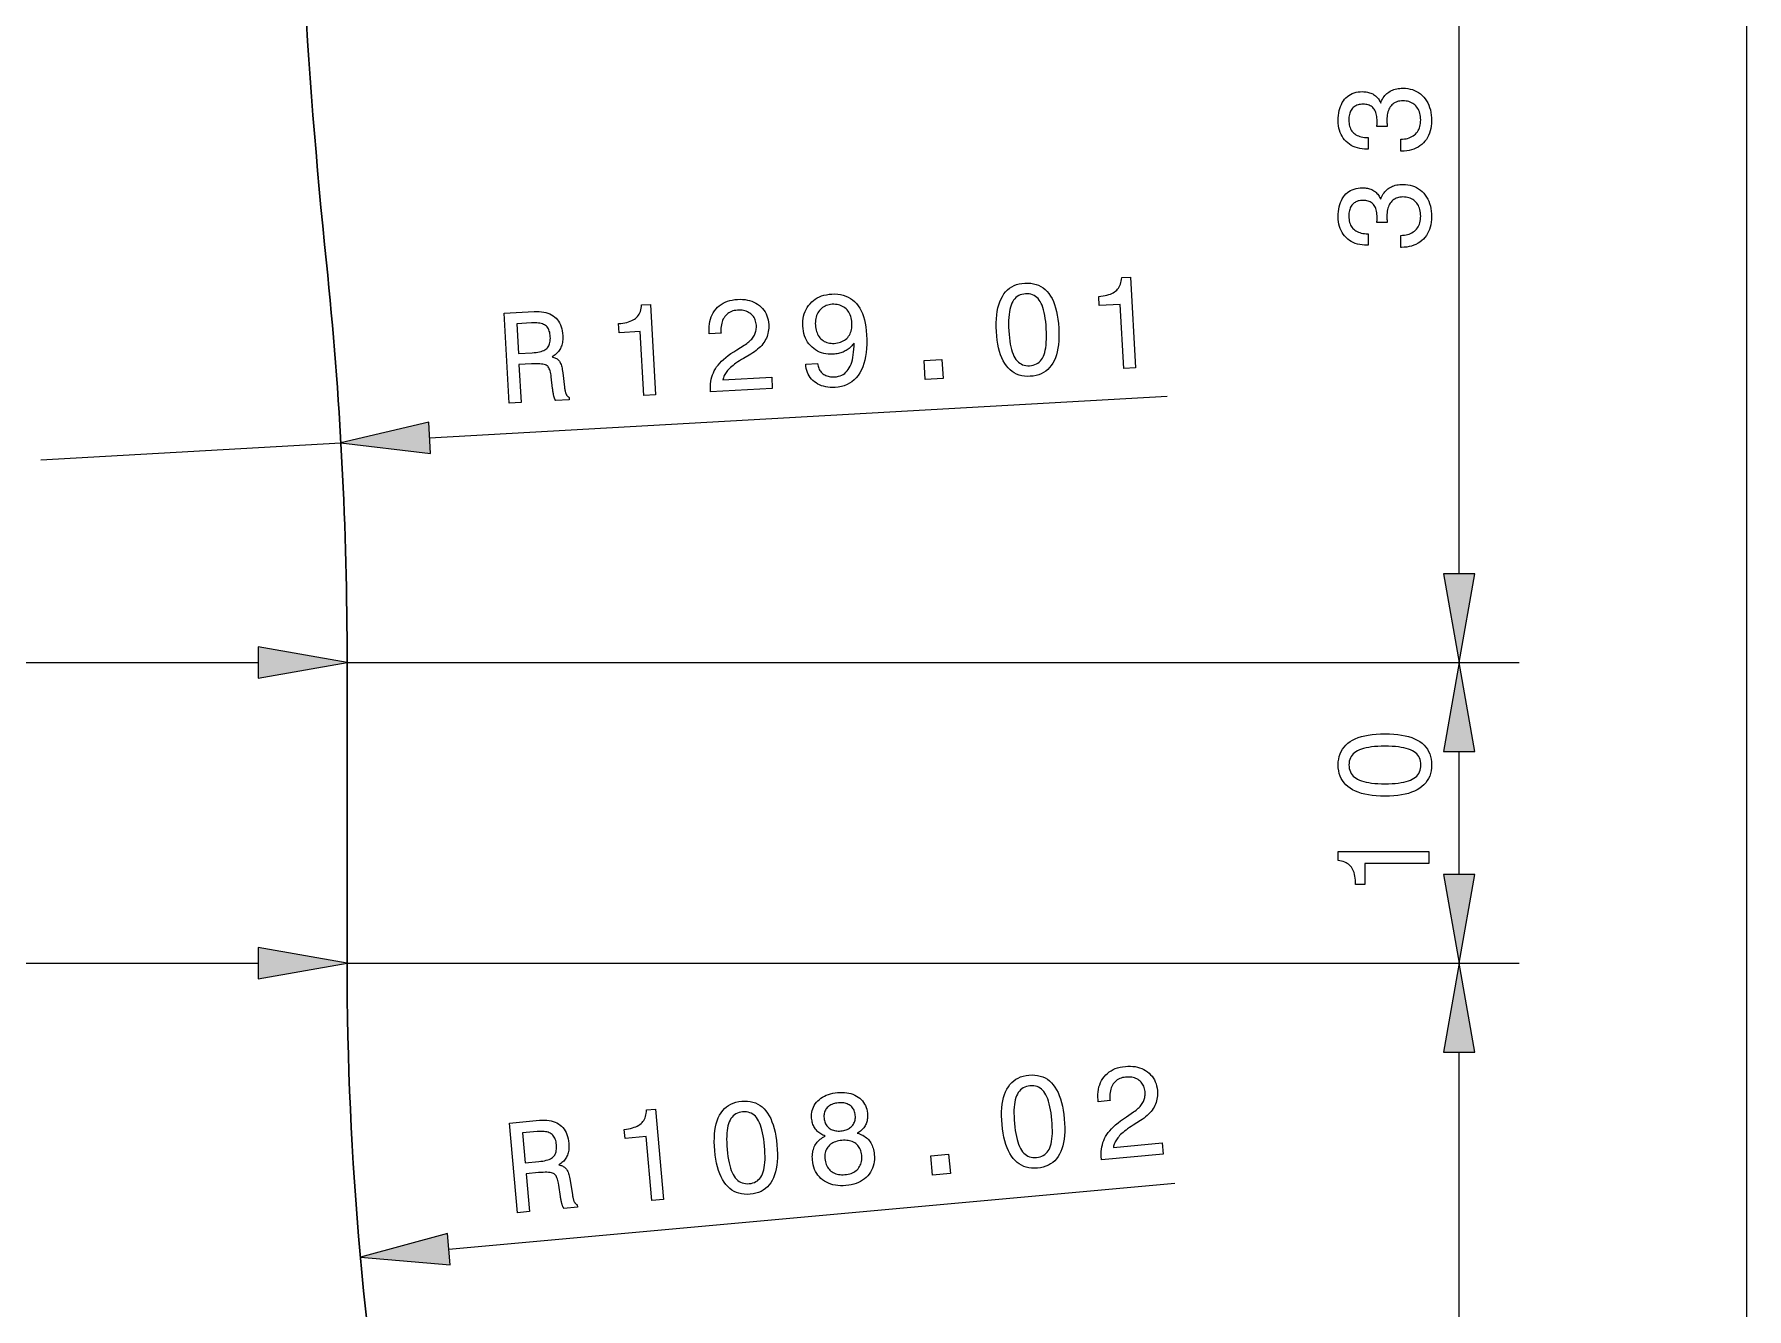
# Model space of a CAD drawing. Extents: x 0 to 297, y 0 to 546.
# Drawn here: x 166.7 to 223.6, y 165.5 to 207.9 of the extents above; entities that cross this region are included whole.
import ezdxf

# ---------------------------------------------------------------- set-up
doc = ezdxf.new("R2010")
doc.units = 0

msp = doc.modelspace()

# ---------------------------------------------------------------- linework, layer by layer
at = {"color": 7, "lineweight": 13}
for p, q in [((223.634, 141.924), (223.634, 361.015)), ((214.066, 189.924), (214.066, 217.015)), ((179.829, 194.445), (204.355, 195.836)), ((142.541, 186.97), (174.132, 186.97)), ((177.087, 186.97), (216.066, 186.97)), ((177.087, 186.97), (216.066, 186.97)), ((142.541, 176.97), (174.132, 176.97)), ((177.087, 176.97), (216.066, 176.97)), ((177.087, 176.97), (216.066, 176.97)), ((214.066, 149.924), (214.066, 174.015)), ((180.472, 167.463), (204.614, 169.656))]:
    msp.add_line(p, q, dxfattribs=at)
at = {"color": 7, "lineweight": 13, "ltscale": 0.25}
msp.add_line((166.896, 193.711), (176.88, 194.277), dxfattribs=at)
at = {"color": 7, "lineweight": 30, "ltscale": 0.25}
msp.add_line((177.087, 176.97), (177.087, 186.97), dxfattribs=at)
at = {"color": 7, "lineweight": 13, "ltscale": 0.102279}
msp.add_line((214.066, 179.924), (214.066, 184.015), dxfattribs=at)
at = {"color": 7, "lineweight": 13}
for points in [[(212.126, 203.979), (212.126, 204.378), (212.188, 204.38), (212.247, 204.387), (212.303, 204.396), (212.356, 204.408), (212.407, 204.424), (212.454, 204.443), (212.499, 204.465), (212.541, 204.491), (212.58, 204.52), (212.616, 204.552), (212.649, 204.586), (212.679, 204.624), (212.705, 204.664), (212.727, 204.707), (212.747, 204.753), (212.762, 204.801), (212.774, 204.852), (212.783, 204.905), (212.788, 204.962), (212.79, 205.021), (212.789, 205.078), (212.784, 205.134), (212.776, 205.186), (212.765, 205.237), (212.751, 205.284), (212.733, 205.33), (212.713, 205.372), (212.689, 205.413), (212.662, 205.45), (212.632, 205.485), (212.599, 205.518), (212.564, 205.547), (212.526, 205.572), (212.487, 205.594), (212.444, 205.613), (212.4, 205.628), (212.353, 205.64), (212.303, 205.648), (212.252, 205.653), (212.198, 205.655), (212.149, 205.654), (212.102, 205.648), (212.057, 205.64), (212.015, 205.628), (211.974, 205.613), (211.936, 205.595), (211.901, 205.573), (211.867, 205.548), (211.836, 205.519), (211.807, 205.488), (211.78, 205.453), (211.756, 205.415), (211.735, 205.375), (211.717, 205.332), (211.701, 205.286), (211.689, 205.237), (211.679, 205.186), (211.672, 205.132), (211.668, 205.076), (211.666, 205.016), (211.666, 205.008), (211.667, 204.999), (211.667, 204.991), (211.667, 204.982), (211.667, 204.973), (211.667, 204.964), (211.667, 204.955), (211.668, 204.946), (211.668, 204.937), (211.669, 204.928), (211.669, 204.918), (211.669, 204.908), (211.67, 204.897), (211.671, 204.886), (211.671, 204.874), (211.672, 204.862), (211.673, 204.848), (211.673, 204.835), (211.674, 204.82), (211.675, 204.806), (211.335, 204.806), (211.336, 204.815), (211.336, 204.824), (211.337, 204.833), (211.337, 204.842), (211.337, 204.851), (211.338, 204.86), (211.338, 204.868), (211.338, 204.877), (211.338, 204.886), (211.339, 204.894), (211.339, 204.902), (211.339, 204.911), (211.339, 204.919), (211.339, 204.927), (211.339, 204.935), (211.339, 204.942), (211.34, 204.95), (211.34, 204.958), (211.34, 204.965), (211.34, 204.972), (211.339, 205.029), (211.335, 205.082), (211.329, 205.133), (211.321, 205.181), (211.311, 205.225), (211.298, 205.267), (211.283, 205.306), (211.266, 205.341), (211.247, 205.374), (211.225, 205.403), (211.201, 205.43), (211.174, 205.454), (211.145, 205.475), (211.113, 205.493), (211.08, 205.508), (211.043, 205.521), (211.004, 205.531), (210.963, 205.538), (210.92, 205.542), (210.874, 205.543), (210.829, 205.542), (210.787, 205.538), (210.747, 205.531), (210.708, 205.522), (210.672, 205.509), (210.638, 205.494), (210.607, 205.477), (210.577, 205.456), (210.549, 205.433), (210.524, 205.407), (210.501, 205.379), (210.48, 205.348), (210.461, 205.315), (210.446, 205.28), (210.432, 205.242), (210.421, 205.201), (210.412, 205.159), (210.406, 205.114), (210.403, 205.066), (210.401, 205.016), (210.403, 204.96), (210.408, 204.907), (210.416, 204.857), (210.427, 204.809), (210.442, 204.764), (210.46, 204.722), (210.481, 204.683), (210.505, 204.646), (210.533, 204.612), (210.564, 204.581), (210.598, 204.553), (210.635, 204.528), (210.675, 204.505), (210.718, 204.486), (210.764, 204.47), (210.813, 204.456), (210.865, 204.446), (210.921, 204.438), (210.979, 204.434), (211.04, 204.432), (211.04, 204.049), (211.011, 204.049), (210.924, 204.051), (210.842, 204.059), (210.763, 204.072), (210.687, 204.09), (210.615, 204.113), (210.547, 204.141), (210.482, 204.174), (210.42, 204.213), (210.363, 204.256), (210.309, 204.305), (210.259, 204.358), (210.215, 204.414), (210.175, 204.475), (210.141, 204.538), (210.113, 204.606), (210.089, 204.676), (210.071, 204.751), (210.058, 204.829), (210.05, 204.91), (210.047, 204.995), (210.049, 205.085), (210.056, 205.171), (210.066, 205.252), (210.081, 205.33), (210.101, 205.403), (210.124, 205.472), (210.152, 205.537), (210.184, 205.598), (210.22, 205.655), (210.26, 205.708), (210.305, 205.756), (210.352, 205.799), (210.403, 205.837), (210.458, 205.87), (210.515, 205.898), (210.576, 205.92), (210.641, 205.938), (210.709, 205.951), (210.78, 205.958), (210.855, 205.961), (210.898, 205.96), (210.939, 205.957), (210.979, 205.952), (211.018, 205.946), (211.056, 205.937), (211.093, 205.926), (211.128, 205.914), (211.162, 205.899), (211.194, 205.883), (211.226, 205.865), (211.256, 205.845), (211.284, 205.823), (211.312, 205.799), (211.337, 205.774), (211.361, 205.746), (211.384, 205.717), (211.405, 205.686), (211.425, 205.653), (211.443, 205.618), (211.46, 205.581), (211.479, 205.629), (211.499, 205.674), (211.522, 205.716), (211.547, 205.757), (211.573, 205.795), (211.602, 205.83), (211.632, 205.863), (211.665, 205.894), (211.699, 205.923), (211.736, 205.949), (211.774, 205.973), (211.815, 205.994), (211.856, 206.013), (211.9, 206.03), (211.945, 206.043), (211.992, 206.055), (212.041, 206.063), (212.092, 206.07), (212.144, 206.073), (212.198, 206.075), (212.282, 206.072), (212.364, 206.063), (212.442, 206.048), (212.516, 206.027), (212.587, 206.001), (212.655, 205.968), (212.719, 205.93), (212.78, 205.886), (212.837, 205.836), (212.891, 205.78), (212.941, 205.719), (212.985, 205.654), (213.025, 205.585), (213.059, 205.512), (213.087, 205.436), (213.111, 205.356), (213.129, 205.271), (213.142, 205.183), (213.15, 205.091), (213.153, 204.995), (213.15, 204.904), (213.142, 204.817), (213.128, 204.734), (213.109, 204.654), (213.085, 204.578), (213.055, 204.506), (213.019, 204.438), (212.979, 204.373), (212.932, 204.312), (212.881, 204.255), (212.825, 204.203), (212.765, 204.156), (212.701, 204.114), (212.634, 204.079), (212.563, 204.048), (212.489, 204.023), (212.411, 204.004), (212.33, 203.99), (212.244, 203.982), (212.156, 203.979)], [(212.126, 200.781), (212.126, 201.179), (212.188, 201.182), (212.247, 201.188), (212.303, 201.198), (212.356, 201.21), (212.407, 201.226), (212.454, 201.245), (212.499, 201.267), (212.541, 201.293), (212.58, 201.321), (212.616, 201.353), (212.649, 201.388), (212.679, 201.426), (212.705, 201.466), (212.727, 201.509), (212.747, 201.554), (212.762, 201.603), (212.774, 201.654), (212.783, 201.707), (212.788, 201.763), (212.79, 201.822), (212.789, 201.88), (212.784, 201.935), (212.776, 201.988), (212.765, 202.038), (212.751, 202.086), (212.733, 202.131), (212.713, 202.174), (212.689, 202.214), (212.662, 202.252), (212.632, 202.287), (212.599, 202.32), (212.564, 202.348), (212.526, 202.374), (212.487, 202.396), (212.444, 202.415), (212.4, 202.43), (212.353, 202.442), (212.303, 202.45), (212.252, 202.455), (212.198, 202.457), (212.149, 202.455), (212.102, 202.45), (212.057, 202.442), (212.015, 202.43), (211.974, 202.415), (211.936, 202.397), (211.901, 202.375), (211.867, 202.35), (211.836, 202.321), (211.807, 202.289), (211.78, 202.255), (211.756, 202.217), (211.735, 202.177), (211.717, 202.134), (211.701, 202.088), (211.689, 202.039), (211.679, 201.988), (211.672, 201.934), (211.668, 201.878), (211.666, 201.818), (211.666, 201.81), (211.667, 201.801), (211.667, 201.793), (211.667, 201.784), (211.667, 201.775), (211.667, 201.766), (211.667, 201.757), (211.668, 201.748), (211.668, 201.739), (211.669, 201.73), (211.669, 201.72), (211.669, 201.71), (211.67, 201.699), (211.671, 201.688), (211.671, 201.676), (211.672, 201.663), (211.673, 201.65), (211.673, 201.637), (211.674, 201.622), (211.675, 201.607), (211.335, 201.607), (211.336, 201.617), (211.336, 201.626), (211.337, 201.635), (211.337, 201.644), (211.337, 201.653), (211.338, 201.662), (211.338, 201.67), (211.338, 201.679), (211.338, 201.687), (211.339, 201.696), (211.339, 201.704), (211.339, 201.713), (211.339, 201.721), (211.339, 201.729), (211.339, 201.737), (211.339, 201.744), (211.34, 201.752), (211.34, 201.759), (211.34, 201.767), (211.34, 201.774), (211.339, 201.831), (211.335, 201.884), (211.329, 201.935), (211.321, 201.983), (211.311, 202.027), (211.298, 202.069), (211.283, 202.107), (211.266, 202.143), (211.247, 202.176), (211.225, 202.205), (211.201, 202.232), (211.174, 202.256), (211.145, 202.277), (211.113, 202.295), (211.08, 202.31), (211.043, 202.323), (211.004, 202.333), (210.963, 202.34), (210.92, 202.344), (210.874, 202.345), (210.829, 202.344), (210.787, 202.34), (210.747, 202.333), (210.708, 202.324), (210.672, 202.311), (210.638, 202.296), (210.607, 202.279), (210.577, 202.258), (210.549, 202.235), (210.524, 202.209), (210.501, 202.181), (210.48, 202.15), (210.461, 202.117), (210.446, 202.081), (210.432, 202.044), (210.421, 202.003), (210.412, 201.961), (210.406, 201.915), (210.403, 201.868), (210.401, 201.818), (210.403, 201.762), (210.408, 201.709), (210.416, 201.659), (210.427, 201.611), (210.442, 201.566), (210.46, 201.524), (210.481, 201.484), (210.505, 201.448), (210.533, 201.414), (210.564, 201.383), (210.598, 201.355), (210.635, 201.329), (210.675, 201.307), (210.718, 201.288), (210.764, 201.271), (210.813, 201.258), (210.865, 201.248), (210.921, 201.24), (210.979, 201.236), (211.04, 201.234), (211.04, 200.851), (211.011, 200.851), (210.924, 200.853), (210.842, 200.861), (210.763, 200.874), (210.687, 200.892), (210.615, 200.915), (210.547, 200.943), (210.482, 200.976), (210.42, 201.014), (210.363, 201.058), (210.309, 201.107), (210.259, 201.16), (210.215, 201.216), (210.175, 201.276), (210.141, 201.34), (210.113, 201.407), (210.089, 201.478), (210.071, 201.553), (210.058, 201.631), (210.05, 201.712), (210.047, 201.797), (210.049, 201.887), (210.056, 201.973), (210.066, 202.054), (210.081, 202.132), (210.101, 202.205), (210.124, 202.274), (210.152, 202.339), (210.184, 202.4), (210.22, 202.457), (210.26, 202.51), (210.305, 202.558), (210.352, 202.601), (210.403, 202.639), (210.458, 202.672), (210.515, 202.699), (210.576, 202.722), (210.641, 202.74), (210.709, 202.753), (210.78, 202.76), (210.855, 202.763), (210.898, 202.762), (210.939, 202.759), (210.979, 202.754), (211.018, 202.747), (211.056, 202.739), (211.093, 202.728), (211.128, 202.716), (211.162, 202.701), (211.194, 202.685), (211.226, 202.667), (211.256, 202.647), (211.284, 202.625), (211.312, 202.601), (211.337, 202.575), (211.361, 202.548), (211.384, 202.519), (211.405, 202.488), (211.425, 202.455), (211.443, 202.42), (211.46, 202.383), (211.479, 202.431), (211.499, 202.476), (211.522, 202.518), (211.547, 202.558), (211.573, 202.596), (211.602, 202.632), (211.632, 202.665), (211.665, 202.696), (211.699, 202.725), (211.736, 202.751), (211.774, 202.775), (211.815, 202.796), (211.856, 202.815), (211.9, 202.831), (211.945, 202.845), (211.992, 202.856), (212.041, 202.865), (212.092, 202.872), (212.144, 202.875), (212.198, 202.877), (212.282, 202.874), (212.364, 202.865), (212.442, 202.85), (212.516, 202.829), (212.587, 202.803), (212.655, 202.77), (212.719, 202.732), (212.78, 202.688), (212.837, 202.637), (212.891, 202.581), (212.941, 202.52), (212.985, 202.456), (213.025, 202.387), (213.059, 202.314), (213.087, 202.238), (213.111, 202.157), (213.129, 202.073), (213.142, 201.985), (213.15, 201.893), (213.153, 201.797), (213.15, 201.706), (213.142, 201.619), (213.128, 201.536), (213.109, 201.456), (213.085, 201.38), (213.055, 201.308), (213.019, 201.24), (212.979, 201.175), (212.932, 201.114), (212.881, 201.057), (212.825, 201.005), (212.765, 200.958), (212.701, 200.916), (212.634, 200.88), (212.563, 200.85), (212.489, 200.825), (212.411, 200.806), (212.33, 200.792), (212.244, 200.784), (212.156, 200.781)], [(198.68, 197.981), (198.674, 198.13), (198.674, 198.271), (198.68, 198.406), (198.691, 198.534), (198.708, 198.654), (198.731, 198.768), (198.76, 198.875), (198.794, 198.974), (198.834, 199.067), (198.88, 199.153), (198.931, 199.232), (198.987, 199.302), (199.049, 199.366), (199.116, 199.421), (199.189, 199.469), (199.266, 199.509), (199.349, 199.542), (199.437, 199.567), (199.531, 199.584), (199.63, 199.594), (199.73, 199.595), (199.825, 199.589), (199.916, 199.574), (200.003, 199.552), (200.084, 199.521), (200.162, 199.482), (200.234, 199.434), (200.303, 199.379), (200.366, 199.316), (200.426, 199.244), (200.48, 199.164), (200.53, 199.077), (200.575, 198.982), (200.615, 198.879), (200.65, 198.768), (200.68, 198.65), (200.706, 198.524), (200.726, 198.39), (200.742, 198.248), (200.753, 198.099), (200.759, 197.95), (200.759, 197.808), (200.754, 197.673), (200.743, 197.545), (200.726, 197.424), (200.703, 197.311), (200.675, 197.205), (200.642, 197.105), (200.602, 197.013), (200.557, 196.929), (200.506, 196.851), (200.45, 196.781), (200.389, 196.719), (200.322, 196.664), (200.249, 196.617), (200.171, 196.577), (200.088, 196.545), (199.999, 196.52), (199.905, 196.503), (199.806, 196.493), (199.706, 196.492), (199.611, 196.498), (199.521, 196.513), (199.435, 196.535), (199.353, 196.566), (199.276, 196.605), (199.203, 196.653), (199.135, 196.708), (199.071, 196.771), (199.011, 196.843), (198.956, 196.923), (198.906, 197.01), (198.86, 197.104), (198.82, 197.207), (198.784, 197.317), (198.754, 197.435), (198.728, 197.56), (198.707, 197.693), (198.691, 197.833)], [(202.918, 196.756), (202.797, 198.887), (202.098, 198.847), (202.081, 199.152), (202.156, 199.159), (202.227, 199.168), (202.293, 199.18), (202.356, 199.193), (202.415, 199.21), (202.469, 199.228), (202.519, 199.249), (202.565, 199.273), (202.607, 199.299), (202.645, 199.327), (202.68, 199.357), (202.711, 199.391), (202.739, 199.429), (202.764, 199.469), (202.785, 199.512), (202.804, 199.559), (202.819, 199.608), (202.831, 199.661), (202.84, 199.717), (202.846, 199.776), (203.138, 199.793), (203.309, 196.779)], [(186.953, 195.851), (186.832, 197.981), (186.133, 197.941), (186.116, 198.246), (186.191, 198.253), (186.262, 198.262), (186.328, 198.274), (186.391, 198.288), (186.449, 198.304), (186.504, 198.323), (186.554, 198.344), (186.6, 198.367), (186.642, 198.393), (186.68, 198.421), (186.715, 198.452), (186.746, 198.486), (186.774, 198.523), (186.799, 198.563), (186.82, 198.606), (186.839, 198.653), (186.854, 198.703), (186.866, 198.755), (186.875, 198.811), (186.881, 198.87), (187.173, 198.887), (187.344, 195.873)], [(189.171, 195.976), (189.171, 195.989), (189.168, 196.077), (189.169, 196.161), (189.175, 196.243), (189.185, 196.323), (189.199, 196.4), (189.218, 196.474), (189.24, 196.545), (189.268, 196.614), (189.299, 196.679), (189.335, 196.743), (189.376, 196.805), (189.424, 196.867), (189.478, 196.93), (189.54, 196.993), (189.607, 197.056), (189.682, 197.119), (189.763, 197.183), (189.851, 197.247), (189.945, 197.311), (190.046, 197.375), (190.293, 197.529), (190.336, 197.556), (190.377, 197.585), (190.415, 197.613), (190.451, 197.642), (190.484, 197.672), (190.515, 197.702), (190.543, 197.732), (190.568, 197.763), (190.591, 197.795), (190.612, 197.827), (190.63, 197.859), (190.646, 197.893), (190.66, 197.927), (190.672, 197.963), (190.681, 197.999), (190.689, 198.037), (190.694, 198.075), (190.697, 198.114), (190.698, 198.155), (190.697, 198.196), (190.692, 198.242), (190.685, 198.287), (190.674, 198.329), (190.661, 198.37), (190.644, 198.408), (190.624, 198.445), (190.6, 198.479), (190.574, 198.512), (190.544, 198.542), (190.512, 198.571), (190.476, 198.596), (190.439, 198.619), (190.4, 198.639), (190.358, 198.656), (190.315, 198.67), (190.269, 198.68), (190.222, 198.688), (190.172, 198.692), (190.12, 198.694), (190.067, 198.692), (190.014, 198.687), (189.963, 198.679), (189.915, 198.667), (189.87, 198.651), (189.826, 198.632), (189.786, 198.609), (189.748, 198.583), (189.712, 198.553), (189.679, 198.52), (189.649, 198.483), (189.621, 198.442), (189.597, 198.4), (189.576, 198.354), (189.558, 198.306), (189.544, 198.256), (189.533, 198.203), (189.525, 198.147), (189.52, 198.089), (189.519, 198.028), (189.521, 197.964), (189.523, 197.929), (189.131, 197.906), (189.128, 197.967), (189.125, 198.06), (189.128, 198.15), (189.137, 198.235), (189.151, 198.317), (189.171, 198.396), (189.197, 198.47), (189.228, 198.541), (189.265, 198.609), (189.307, 198.673), (189.355, 198.733), (189.408, 198.789), (189.465, 198.839), (189.526, 198.884), (189.591, 198.924), (189.66, 198.959), (189.734, 198.988), (189.812, 199.012), (189.893, 199.03), (189.979, 199.043), (190.07, 199.051), (190.156, 199.054), (190.24, 199.051), (190.321, 199.043), (190.398, 199.03), (190.473, 199.012), (190.544, 198.989), (190.612, 198.961), (190.677, 198.928), (190.739, 198.889), (190.798, 198.846), (190.853, 198.798), (190.902, 198.746), (190.946, 198.692), (190.985, 198.634), (191.019, 198.572), (191.047, 198.508), (191.07, 198.44), (191.088, 198.368), (191.1, 198.293), (191.107, 198.215), (191.109, 198.154), (191.108, 198.094), (191.103, 198.035), (191.095, 197.978), (191.084, 197.922), (191.069, 197.868), (191.051, 197.815), (191.03, 197.763), (191.006, 197.713), (190.978, 197.664), (190.947, 197.616), (190.913, 197.569), (190.875, 197.523), (190.833, 197.479), (190.788, 197.435), (190.74, 197.393), (190.688, 197.351), (190.633, 197.311), (190.575, 197.271), (190.513, 197.233), (190.267, 197.09), (190.2, 197.049), (190.136, 197.009), (190.076, 196.97), (190.02, 196.932), (189.968, 196.894), (189.921, 196.858), (189.877, 196.823), (189.837, 196.788), (189.802, 196.755), (189.77, 196.722), (189.741, 196.69), (189.715, 196.657), (189.691, 196.623), (189.669, 196.589), (189.649, 196.554), (189.631, 196.519), (189.615, 196.483), (189.602, 196.446), (189.591, 196.409), (189.582, 196.371), (191.207, 196.464), (191.228, 196.093)], [(192.339, 196.899), (192.735, 196.922), (192.741, 196.878), (192.749, 196.836), (192.76, 196.797), (192.774, 196.759), (192.79, 196.724), (192.808, 196.691), (192.829, 196.66), (192.853, 196.631), (192.879, 196.604), (192.907, 196.579), (192.938, 196.557), (192.971, 196.537), (193.005, 196.52), (193.042, 196.506), (193.08, 196.494), (193.121, 196.485), (193.163, 196.478), (193.207, 196.474), (193.253, 196.473), (193.301, 196.475), (193.365, 196.481), (193.425, 196.493), (193.483, 196.509), (193.536, 196.531), (193.587, 196.558), (193.634, 196.591), (193.678, 196.628), (193.718, 196.671), (193.755, 196.719), (193.789, 196.772), (193.819, 196.83), (193.846, 196.894), (193.87, 196.963), (193.89, 197.038), (193.908, 197.118), (193.922, 197.204), (193.933, 197.295), (193.941, 197.391), (193.945, 197.493), (193.946, 197.601), (193.922, 197.567), (193.897, 197.535), (193.871, 197.505), (193.843, 197.476), (193.815, 197.449), (193.785, 197.423), (193.754, 197.399), (193.721, 197.376), (193.688, 197.355), (193.653, 197.335), (193.617, 197.317), (193.581, 197.301), (193.543, 197.286), (193.505, 197.273), (193.465, 197.261), (193.425, 197.251), (193.383, 197.243), (193.341, 197.236), (193.298, 197.231), (193.254, 197.228), (193.17, 197.226), (193.09, 197.23), (193.012, 197.239), (192.937, 197.254), (192.865, 197.274), (192.796, 197.3), (192.729, 197.332), (192.666, 197.37), (192.606, 197.413), (192.548, 197.461), (192.494, 197.515), (192.446, 197.572), (192.403, 197.633), (192.364, 197.698), (192.331, 197.766), (192.303, 197.838), (192.28, 197.914), (192.262, 197.994), (192.25, 198.078), (192.242, 198.165), (192.24, 198.253), (192.243, 198.338), (192.253, 198.42), (192.268, 198.499), (192.289, 198.575), (192.316, 198.648), (192.349, 198.718), (192.387, 198.784), (192.432, 198.848), (192.482, 198.908), (192.537, 198.965), (192.595, 199.016), (192.658, 199.061), (192.724, 199.101), (192.794, 199.136), (192.868, 199.165), (192.946, 199.189), (193.027, 199.208), (193.113, 199.221), (193.202, 199.229), (193.304, 199.231), (193.402, 199.226), (193.496, 199.213), (193.585, 199.192), (193.669, 199.164), (193.75, 199.129), (193.825, 199.085), (193.896, 199.035), (193.963, 198.976), (194.025, 198.91), (194.082, 198.837), (194.135, 198.758), (194.181, 198.671), (194.223, 198.578), (194.26, 198.478), (194.291, 198.371), (194.317, 198.257), (194.338, 198.137), (194.353, 198.01), (194.364, 197.876), (194.37, 197.717), (194.369, 197.566), (194.363, 197.422), (194.35, 197.285), (194.33, 197.154), (194.304, 197.032), (194.272, 196.916), (194.234, 196.807), (194.189, 196.705), (194.138, 196.611), (194.081, 196.524), (194.018, 196.446), (193.95, 196.376), (193.876, 196.315), (193.796, 196.262), (193.712, 196.218), (193.621, 196.182), (193.525, 196.154), (193.423, 196.136), (193.316, 196.125), (193.233, 196.123), (193.153, 196.125), (193.076, 196.132), (193.002, 196.143), (192.931, 196.16), (192.864, 196.181), (192.799, 196.206), (192.738, 196.237), (192.681, 196.272), (192.626, 196.312), (192.575, 196.356), (192.529, 196.403), (192.489, 196.453), (192.453, 196.507), (192.422, 196.564), (192.395, 196.625), (192.374, 196.688), (192.357, 196.755), (192.346, 196.826)], [(192.659, 198.193), (192.663, 198.136), (192.671, 198.082), (192.682, 198.03), (192.696, 197.981), (192.714, 197.934), (192.734, 197.89), (192.757, 197.848), (192.784, 197.809), (192.813, 197.772), (192.846, 197.738), (192.881, 197.707), (192.918, 197.679), (192.957, 197.655), (192.998, 197.635), (193.04, 197.618), (193.085, 197.605), (193.131, 197.596), (193.18, 197.59), (193.23, 197.587), (193.282, 197.589), (193.34, 197.594), (193.394, 197.602), (193.446, 197.613), (193.496, 197.628), (193.542, 197.646), (193.586, 197.668), (193.627, 197.692), (193.666, 197.72), (193.701, 197.752), (193.734, 197.786), (193.764, 197.824), (193.79, 197.863), (193.813, 197.906), (193.832, 197.95), (193.848, 197.997), (193.861, 198.046), (193.869, 198.098), (193.875, 198.151), (193.876, 198.208), (193.875, 198.266), (193.87, 198.325), (193.862, 198.381), (193.85, 198.435), (193.836, 198.486), (193.818, 198.534), (193.797, 198.58), (193.772, 198.623), (193.745, 198.663), (193.714, 198.701), (193.68, 198.736), (193.644, 198.767), (193.605, 198.796), (193.564, 198.82), (193.522, 198.841), (193.477, 198.858), (193.43, 198.871), (193.381, 198.881), (193.33, 198.887), (193.276, 198.889), (193.221, 198.888), (193.168, 198.883), (193.118, 198.875), (193.07, 198.863), (193.024, 198.848), (192.98, 198.829), (192.939, 198.806), (192.9, 198.78), (192.863, 198.751), (192.829, 198.718), (192.797, 198.681), (192.767, 198.642), (192.741, 198.6), (192.719, 198.557), (192.7, 198.511), (192.685, 198.463), (192.673, 198.414), (192.664, 198.362), (192.659, 198.308), (192.657, 198.251)], [(199.093, 198.005), (199.101, 197.884), (199.112, 197.771), (199.126, 197.664), (199.142, 197.564), (199.161, 197.471), (199.183, 197.385), (199.207, 197.305), (199.234, 197.232), (199.263, 197.166), (199.296, 197.107), (199.331, 197.055), (199.369, 197.008), (199.41, 196.967), (199.455, 196.932), (199.502, 196.903), (199.553, 196.88), (199.606, 196.863), (199.663, 196.851), (199.723, 196.846), (199.786, 196.847), (199.848, 196.853), (199.908, 196.865), (199.963, 196.883), (200.014, 196.905), (200.062, 196.934), (200.105, 196.968), (200.145, 197.007), (200.181, 197.052), (200.214, 197.102), (200.242, 197.158), (200.267, 197.22), (200.288, 197.288), (200.306, 197.363), (200.321, 197.445), (200.332, 197.534), (200.34, 197.629), (200.345, 197.73), (200.346, 197.839), (200.344, 197.954), (200.339, 198.076), (200.33, 198.197), (200.319, 198.312), (200.306, 198.42), (200.29, 198.521), (200.271, 198.615), (200.25, 198.702), (200.226, 198.781), (200.199, 198.854), (200.17, 198.92), (200.139, 198.979), (200.104, 199.031), (200.066, 199.077), (200.026, 199.117), (199.982, 199.152), (199.934, 199.181), (199.884, 199.203), (199.83, 199.22), (199.773, 199.231), (199.713, 199.237), (199.65, 199.236), (199.587, 199.229), (199.529, 199.217), (199.474, 199.2), (199.422, 199.177), (199.375, 199.148), (199.331, 199.114), (199.291, 199.074), (199.254, 199.029), (199.222, 198.978), (199.193, 198.922), (199.167, 198.859), (199.145, 198.79), (199.127, 198.715), (199.112, 198.633), (199.1, 198.544), (199.092, 198.45), (199.087, 198.348), (199.085, 198.24), (199.087, 198.126)], [(182.475, 195.597), (182.305, 198.588), (183.305, 198.644), (183.392, 198.647), (183.474, 198.645), (183.553, 198.639), (183.627, 198.628), (183.698, 198.612), (183.764, 198.592), (183.827, 198.567), (183.886, 198.537), (183.94, 198.503), (183.991, 198.465), (184.038, 198.422), (184.08, 198.374), (184.118, 198.323), (184.151, 198.267), (184.18, 198.207), (184.204, 198.143), (184.225, 198.074), (184.24, 198.001), (184.252, 197.924), (184.259, 197.843), (184.26, 197.795), (184.26, 197.747), (184.258, 197.702), (184.253, 197.657), (184.247, 197.614), (184.238, 197.573), (184.227, 197.533), (184.214, 197.494), (184.199, 197.457), (184.182, 197.421), (184.163, 197.386), (184.142, 197.353), (184.119, 197.322), (184.094, 197.292), (184.067, 197.263), (184.038, 197.236), (184.007, 197.211), (183.974, 197.187), (183.939, 197.164), (183.901, 197.143), (183.934, 197.134), (183.965, 197.124), (183.994, 197.112), (184.021, 197.1), (184.046, 197.085), (184.07, 197.07), (184.092, 197.053), (184.112, 197.035), (184.13, 197.016), (184.146, 196.995), (184.161, 196.972), (184.176, 196.946), (184.189, 196.916), (184.202, 196.883), (184.213, 196.846), (184.224, 196.806), (184.234, 196.763), (184.243, 196.716), (184.251, 196.666), (184.259, 196.612), (184.318, 196.128), (184.322, 196.097), (184.326, 196.068), (184.331, 196.041), (184.336, 196.015), (184.341, 195.992), (184.346, 195.97), (184.352, 195.949), (184.358, 195.931), (184.365, 195.914), (184.371, 195.898), (184.378, 195.884), (184.386, 195.871), (184.394, 195.859), (184.403, 195.847), (184.413, 195.836), (184.423, 195.826), (184.434, 195.816), (184.445, 195.807), (184.457, 195.799), (184.47, 195.792), (184.475, 195.71), (184.022, 195.684), (184.016, 195.694), (184.01, 195.705), (184.004, 195.717), (183.998, 195.73), (183.992, 195.743), (183.986, 195.758), (183.981, 195.774), (183.976, 195.79), (183.97, 195.808), (183.966, 195.827), (183.961, 195.847), (183.956, 195.868), (183.951, 195.89), (183.947, 195.914), (183.942, 195.939), (183.938, 195.966), (183.934, 195.994), (183.929, 196.023), (183.925, 196.054), (183.921, 196.086), (183.878, 196.472), (183.871, 196.528), (183.862, 196.581), (183.851, 196.628), (183.84, 196.672), (183.826, 196.712), (183.811, 196.747), (183.795, 196.778), (183.777, 196.805), (183.758, 196.828), (183.737, 196.846), (183.712, 196.862), (183.681, 196.875), (183.644, 196.886), (183.601, 196.895), (183.552, 196.902), (183.496, 196.907), (183.435, 196.91), (183.367, 196.911), (183.294, 196.909), (183.214, 196.905), (182.803, 196.882), (182.875, 195.619)], [(183.214, 198.272), (182.726, 198.244), (182.783, 197.248), (183.244, 197.275), (183.312, 197.28), (183.375, 197.287), (183.435, 197.296), (183.49, 197.307), (183.54, 197.32), (183.586, 197.336), (183.628, 197.353), (183.666, 197.373), (183.699, 197.394), (183.727, 197.418), (183.752, 197.444), (183.774, 197.473), (183.794, 197.505), (183.81, 197.54), (183.823, 197.578), (183.833, 197.619), (183.84, 197.663), (183.845, 197.709), (183.846, 197.759), (183.844, 197.811), (183.84, 197.863), (183.833, 197.911), (183.824, 197.956), (183.812, 197.998), (183.797, 198.037), (183.78, 198.072), (183.761, 198.105), (183.738, 198.134), (183.713, 198.16), (183.686, 198.183), (183.656, 198.203), (183.621, 198.221), (183.583, 198.236), (183.542, 198.249), (183.497, 198.259), (183.448, 198.266), (183.395, 198.272), (183.338, 198.274), (183.278, 198.274)], [(196.311, 196.382), (196.274, 197.024), (196.87, 197.057), (196.907, 196.415)], [(179.8, 194.965), (176.88, 194.277), (179.859, 193.925)], [(213.545, 189.924), (214.066, 186.97), (214.587, 189.924)], [(174.132, 186.449), (177.087, 186.97), (174.132, 187.491)], [(214.587, 184.015), (214.066, 186.97), (213.545, 184.015)], [(211.603, 182.528), (211.455, 182.53), (211.313, 182.538), (211.179, 182.552), (211.053, 182.57), (210.933, 182.594), (210.821, 182.623), (210.716, 182.658), (210.618, 182.698), (210.528, 182.743), (210.445, 182.793), (210.369, 182.849), (210.302, 182.909), (210.242, 182.974), (210.19, 183.045), (210.147, 183.12), (210.111, 183.199), (210.083, 183.284), (210.063, 183.373), (210.051, 183.468), (210.047, 183.567), (210.051, 183.667), (210.063, 183.762), (210.083, 183.852), (210.11, 183.937), (210.146, 184.017), (210.189, 184.092), (210.24, 184.162), (210.3, 184.227), (210.367, 184.287), (210.442, 184.342), (210.524, 184.392), (210.614, 184.436), (210.712, 184.476), (210.817, 184.51), (210.929, 184.539), (211.049, 184.562), (211.176, 184.581), (211.311, 184.594), (211.453, 184.602), (211.603, 184.604), (211.753, 184.602), (211.894, 184.594), (212.029, 184.581), (212.156, 184.562), (212.275, 184.539), (212.387, 184.51), (212.492, 184.476), (212.589, 184.436), (212.678, 184.392), (212.761, 184.342), (212.835, 184.287), (212.902, 184.227), (212.961, 184.162), (213.012, 184.092), (213.055, 184.017), (213.09, 183.937), (213.117, 183.852), (213.137, 183.762), (213.149, 183.667), (213.153, 183.567), (213.149, 183.468), (213.137, 183.373), (213.117, 183.284), (213.09, 183.199), (213.054, 183.12), (213.011, 183.045), (212.96, 182.974), (212.9, 182.909), (212.833, 182.849), (212.758, 182.793), (212.676, 182.743), (212.586, 182.698), (212.489, 182.658), (212.384, 182.623), (212.273, 182.594), (212.153, 182.57), (212.027, 182.552), (211.893, 182.538), (211.752, 182.53)], [(211.603, 182.941), (211.724, 182.942), (211.838, 182.947), (211.945, 182.954), (212.046, 182.965), (212.14, 182.979), (212.227, 182.995), (212.308, 183.015), (212.382, 183.038), (212.45, 183.064), (212.511, 183.093), (212.565, 183.125), (212.614, 183.16), (212.658, 183.199), (212.695, 183.241), (212.727, 183.287), (212.753, 183.336), (212.773, 183.389), (212.787, 183.445), (212.796, 183.504), (212.799, 183.567), (212.796, 183.63), (212.787, 183.69), (212.773, 183.746), (212.753, 183.799), (212.727, 183.848), (212.696, 183.893), (212.659, 183.935), (212.616, 183.974), (212.568, 184.009), (212.514, 184.04), (212.454, 184.069), (212.386, 184.094), (212.312, 184.116), (212.232, 184.135), (212.144, 184.152), (212.049, 184.165), (211.948, 184.176), (211.84, 184.183), (211.725, 184.187), (211.603, 184.189), (211.481, 184.187), (211.366, 184.183), (211.257, 184.176), (211.156, 184.165), (211.061, 184.152), (210.973, 184.135), (210.892, 184.116), (210.818, 184.094), (210.751, 184.069), (210.69, 184.04), (210.636, 184.009), (210.588, 183.974), (210.545, 183.935), (210.508, 183.893), (210.477, 183.848), (210.451, 183.799), (210.431, 183.746), (210.417, 183.69), (210.409, 183.63), (210.406, 183.567), (210.409, 183.504), (210.417, 183.445), (210.432, 183.389), (210.452, 183.336), (210.478, 183.287), (210.509, 183.241), (210.547, 183.199), (210.59, 183.16), (210.639, 183.125), (210.693, 183.093), (210.754, 183.064), (210.822, 183.038), (210.896, 183.015), (210.977, 182.995), (211.065, 182.979), (211.159, 182.965), (211.26, 182.954), (211.368, 182.947), (211.482, 182.942)], [(213.066, 180.293), (210.933, 180.293), (210.933, 179.593), (210.627, 179.593), (210.625, 179.668), (210.619, 179.739), (210.612, 179.807), (210.601, 179.87), (210.588, 179.929), (210.573, 179.985), (210.555, 180.036), (210.534, 180.083), (210.511, 180.127), (210.485, 180.166), (210.456, 180.202), (210.424, 180.235), (210.388, 180.266), (210.35, 180.293), (210.307, 180.317), (210.262, 180.338), (210.213, 180.356), (210.161, 180.371), (210.106, 180.383), (210.047, 180.392), (210.047, 180.685), (213.066, 180.685)], [(213.545, 179.924), (214.066, 176.97), (214.587, 179.924)], [(174.132, 176.449), (177.087, 176.97), (174.132, 177.491)], [(214.587, 174.015), (214.066, 176.97), (213.545, 174.015)], [(198.87, 171.608), (198.859, 171.756), (198.854, 171.897), (198.855, 172.032), (198.862, 172.16), (198.875, 172.281), (198.894, 172.396), (198.919, 172.503), (198.95, 172.604), (198.987, 172.698), (199.029, 172.786), (199.078, 172.866), (199.132, 172.939), (199.192, 173.004), (199.257, 173.062), (199.327, 173.112), (199.404, 173.155), (199.485, 173.19), (199.573, 173.218), (199.666, 173.238), (199.764, 173.251), (199.864, 173.256), (199.96, 173.253), (200.051, 173.242), (200.138, 173.222), (200.221, 173.194), (200.299, 173.157), (200.374, 173.113), (200.444, 173.06), (200.51, 172.998), (200.571, 172.929), (200.628, 172.851), (200.681, 172.765), (200.729, 172.672), (200.772, 172.57), (200.811, 172.461), (200.846, 172.344), (200.876, 172.219), (200.901, 172.086), (200.922, 171.945), (200.938, 171.796), (200.949, 171.647), (200.954, 171.505), (200.953, 171.37), (200.946, 171.242), (200.933, 171.121), (200.915, 171.006), (200.89, 170.899), (200.86, 170.799), (200.823, 170.706), (200.781, 170.619), (200.733, 170.54), (200.679, 170.468), (200.62, 170.404), (200.555, 170.347), (200.484, 170.297), (200.408, 170.255), (200.326, 170.22), (200.238, 170.192), (200.144, 170.172), (200.045, 170.159), (199.946, 170.154), (199.851, 170.157), (199.76, 170.168), (199.673, 170.188), (199.59, 170.216), (199.512, 170.253), (199.437, 170.297), (199.367, 170.35), (199.301, 170.412), (199.239, 170.481), (199.181, 170.559), (199.128, 170.644), (199.079, 170.737), (199.036, 170.838), (198.996, 170.947), (198.962, 171.064), (198.932, 171.188), (198.906, 171.32), (198.886, 171.46)], [(202.175, 170.439), (202.173, 170.452), (202.168, 170.539), (202.166, 170.624), (202.169, 170.706), (202.176, 170.786), (202.188, 170.863), (202.204, 170.937), (202.224, 171.009), (202.249, 171.079), (202.278, 171.146), (202.312, 171.21), (202.351, 171.274), (202.397, 171.338), (202.449, 171.402), (202.508, 171.467), (202.574, 171.532), (202.646, 171.598), (202.725, 171.665), (202.811, 171.732), (202.903, 171.799), (203.002, 171.867), (203.243, 172.028), (203.285, 172.058), (203.325, 172.087), (203.362, 172.117), (203.397, 172.147), (203.429, 172.178), (203.459, 172.209), (203.486, 172.24), (203.51, 172.272), (203.532, 172.304), (203.552, 172.337), (203.569, 172.37), (203.584, 172.404), (203.596, 172.439), (203.607, 172.475), (203.615, 172.512), (203.621, 172.549), (203.625, 172.588), (203.627, 172.627), (203.626, 172.668), (203.624, 172.709), (203.618, 172.755), (203.609, 172.799), (203.597, 172.841), (203.582, 172.882), (203.564, 172.919), (203.542, 172.955), (203.518, 172.989), (203.49, 173.02), (203.46, 173.05), (203.426, 173.077), (203.39, 173.102), (203.352, 173.123), (203.312, 173.142), (203.27, 173.157), (203.226, 173.169), (203.18, 173.178), (203.132, 173.184), (203.083, 173.187), (203.031, 173.187), (202.977, 173.183), (202.924, 173.177), (202.874, 173.167), (202.827, 173.153), (202.782, 173.136), (202.739, 173.115), (202.699, 173.091), (202.662, 173.064), (202.628, 173.032), (202.596, 172.998), (202.567, 172.96), (202.541, 172.919), (202.518, 172.875), (202.498, 172.829), (202.482, 172.781), (202.469, 172.73), (202.46, 172.676), (202.454, 172.62), (202.452, 172.562), (202.452, 172.501), (202.457, 172.438), (202.46, 172.402), (202.069, 172.366), (202.064, 172.427), (202.058, 172.52), (202.058, 172.609), (202.064, 172.695), (202.075, 172.778), (202.092, 172.857), (202.115, 172.932), (202.144, 173.004), (202.178, 173.073), (202.219, 173.138), (202.264, 173.2), (202.315, 173.258), (202.371, 173.31), (202.43, 173.357), (202.494, 173.399), (202.562, 173.436), (202.635, 173.468), (202.712, 173.494), (202.793, 173.515), (202.878, 173.531), (202.968, 173.542), (203.055, 173.548), (203.138, 173.548), (203.219, 173.543), (203.297, 173.533), (203.372, 173.517), (203.444, 173.497), (203.513, 173.471), (203.579, 173.439), (203.643, 173.403), (203.703, 173.362), (203.759, 173.316), (203.81, 173.266), (203.856, 173.213), (203.897, 173.156), (203.933, 173.096), (203.963, 173.032), (203.989, 172.965), (204.009, 172.894), (204.024, 172.82), (204.034, 172.742), (204.037, 172.681), (204.038, 172.621), (204.035, 172.562), (204.029, 172.505), (204.02, 172.449), (204.007, 172.394), (203.991, 172.34), (203.972, 172.288), (203.949, 172.236), (203.923, 172.187), (203.894, 172.138), (203.861, 172.09), (203.824, 172.043), (203.785, 171.997), (203.741, 171.952), (203.694, 171.908), (203.644, 171.864), (203.59, 171.822), (203.533, 171.781), (203.473, 171.74), (203.232, 171.589), (203.166, 171.546), (203.103, 171.504), (203.045, 171.462), (202.99, 171.422), (202.94, 171.383), (202.893, 171.345), (202.851, 171.308), (202.812, 171.273), (202.778, 171.238), (202.747, 171.204), (202.72, 171.171), (202.695, 171.137), (202.672, 171.103), (202.651, 171.068), (202.632, 171.032), (202.616, 170.997), (202.601, 170.96), (202.589, 170.923), (202.579, 170.886), (202.571, 170.848), (204.192, 170.995), (204.226, 170.625)], [(192.988, 171.226), (192.947, 171.241), (192.909, 171.258), (192.873, 171.276), (192.838, 171.296), (192.805, 171.317), (192.774, 171.339), (192.745, 171.363), (192.718, 171.389), (192.693, 171.416), (192.669, 171.445), (192.648, 171.475), (192.628, 171.506), (192.61, 171.54), (192.594, 171.575), (192.58, 171.611), (192.567, 171.649), (192.557, 171.689), (192.548, 171.73), (192.541, 171.773), (192.536, 171.818), (192.532, 171.885), (192.534, 171.95), (192.541, 172.014), (192.554, 172.075), (192.572, 172.134), (192.595, 172.191), (192.624, 172.245), (192.658, 172.298), (192.698, 172.349), (192.743, 172.397), (192.792, 172.443), (192.845, 172.484), (192.901, 172.522), (192.961, 172.555), (193.024, 172.585), (193.091, 172.61), (193.162, 172.632), (193.235, 172.65), (193.313, 172.663), (193.394, 172.673), (193.476, 172.678), (193.555, 172.678), (193.631, 172.675), (193.704, 172.666), (193.774, 172.653), (193.842, 172.636), (193.907, 172.613), (193.969, 172.587), (194.028, 172.555), (194.084, 172.519), (194.137, 172.48), (194.184, 172.437), (194.227, 172.391), (194.265, 172.342), (194.298, 172.291), (194.326, 172.236), (194.349, 172.178), (194.368, 172.117), (194.381, 172.053), (194.39, 171.986), (194.393, 171.941), (194.394, 171.897), (194.393, 171.855), (194.39, 171.813), (194.385, 171.773), (194.378, 171.735), (194.368, 171.697), (194.357, 171.661), (194.344, 171.627), (194.328, 171.593), (194.311, 171.561), (194.291, 171.53), (194.269, 171.5), (194.245, 171.471), (194.218, 171.443), (194.19, 171.417), (194.159, 171.392), (194.126, 171.368), (194.091, 171.345), (194.054, 171.323), (194.104, 171.308), (194.151, 171.29), (194.197, 171.271), (194.24, 171.249), (194.28, 171.225), (194.319, 171.199), (194.355, 171.171), (194.389, 171.14), (194.421, 171.108), (194.451, 171.073), (194.478, 171.036), (194.503, 170.997), (194.525, 170.956), (194.546, 170.914), (194.564, 170.869), (194.579, 170.822), (194.592, 170.774), (194.603, 170.723), (194.612, 170.671), (194.618, 170.616), (194.623, 170.531), (194.622, 170.45), (194.615, 170.371), (194.602, 170.296), (194.584, 170.223), (194.559, 170.153), (194.529, 170.086), (194.492, 170.023), (194.45, 169.962), (194.402, 169.904), (194.349, 169.85), (194.292, 169.801), (194.23, 169.757), (194.163, 169.717), (194.093, 169.682), (194.018, 169.652), (193.939, 169.627), (193.855, 169.607), (193.767, 169.591), (193.675, 169.58), (193.582, 169.574), (193.493, 169.574), (193.407, 169.579), (193.324, 169.589), (193.245, 169.605), (193.17, 169.627), (193.098, 169.654), (193.029, 169.686), (192.964, 169.724), (192.902, 169.768), (192.845, 169.816), (192.792, 169.868), (192.745, 169.924), (192.704, 169.985), (192.667, 170.049), (192.636, 170.117), (192.61, 170.189), (192.589, 170.265), (192.573, 170.345), (192.563, 170.429), (192.559, 170.484), (192.558, 170.537), (192.559, 170.589), (192.564, 170.639), (192.571, 170.688), (192.58, 170.735), (192.592, 170.781), (192.607, 170.825), (192.625, 170.868), (192.645, 170.909), (192.668, 170.948), (192.693, 170.986), (192.721, 171.022), (192.751, 171.057), (192.784, 171.089), (192.82, 171.12), (192.858, 171.149), (192.899, 171.176), (192.942, 171.202)], [(199.281, 171.645), (199.294, 171.525), (199.308, 171.412), (199.326, 171.306), (199.345, 171.206), (199.368, 171.114), (199.392, 171.028), (199.419, 170.95), (199.448, 170.878), (199.48, 170.813), (199.514, 170.755), (199.551, 170.703), (199.591, 170.658), (199.634, 170.619), (199.679, 170.585), (199.728, 170.558), (199.779, 170.536), (199.833, 170.521), (199.89, 170.512), (199.95, 170.509), (200.013, 170.511), (200.076, 170.52), (200.134, 170.534), (200.189, 170.553), (200.239, 170.578), (200.286, 170.608), (200.329, 170.643), (200.367, 170.684), (200.402, 170.73), (200.432, 170.781), (200.459, 170.838), (200.481, 170.9), (200.5, 170.969), (200.516, 171.045), (200.528, 171.127), (200.536, 171.216), (200.541, 171.312), (200.542, 171.413), (200.54, 171.522), (200.534, 171.637), (200.524, 171.758), (200.512, 171.88), (200.497, 171.994), (200.48, 172.102), (200.46, 172.202), (200.438, 172.295), (200.414, 172.381), (200.387, 172.46), (200.358, 172.532), (200.327, 172.596), (200.294, 172.654), (200.257, 172.705), (200.218, 172.75), (200.176, 172.789), (200.131, 172.822), (200.082, 172.849), (200.031, 172.87), (199.977, 172.885), (199.92, 172.894), (199.86, 172.897), (199.796, 172.894), (199.734, 172.886), (199.676, 172.872), (199.621, 172.852), (199.571, 172.828), (199.524, 172.797), (199.482, 172.762), (199.443, 172.721), (199.408, 172.674), (199.377, 172.622), (199.35, 172.565), (199.327, 172.502), (199.307, 172.432), (199.291, 172.356), (199.279, 172.274), (199.27, 172.185), (199.265, 172.09), (199.264, 171.988), (199.266, 171.88), (199.272, 171.766)], [(187.221, 169.08), (187.028, 171.205), (186.331, 171.142), (186.304, 171.446), (186.378, 171.456), (186.449, 171.467), (186.515, 171.481), (186.577, 171.497), (186.635, 171.515), (186.689, 171.536), (186.738, 171.558), (186.784, 171.583), (186.825, 171.61), (186.862, 171.64), (186.895, 171.672), (186.925, 171.707), (186.952, 171.745), (186.975, 171.786), (186.995, 171.83), (187.012, 171.877), (187.026, 171.927), (187.036, 171.98), (187.043, 172.037), (187.047, 172.096), (187.339, 172.122), (187.612, 169.116)], [(189.315, 170.74), (189.304, 170.888), (189.299, 171.029), (189.3, 171.164), (189.307, 171.292), (189.32, 171.413), (189.339, 171.527), (189.364, 171.635), (189.395, 171.736), (189.431, 171.83), (189.474, 171.917), (189.523, 171.998), (189.577, 172.07), (189.636, 172.136), (189.701, 172.193), (189.772, 172.244), (189.848, 172.287), (189.93, 172.322), (190.018, 172.35), (190.11, 172.37), (190.209, 172.383), (190.309, 172.388), (190.404, 172.385), (190.496, 172.374), (190.583, 172.354), (190.666, 172.326), (190.744, 172.289), (190.819, 172.245), (190.889, 172.192), (190.955, 172.13), (191.016, 172.061), (191.073, 171.983), (191.126, 171.897), (191.174, 171.804), (191.217, 171.702), (191.256, 171.593), (191.291, 171.476), (191.32, 171.35), (191.346, 171.217), (191.366, 171.076), (191.383, 170.928), (191.393, 170.779), (191.398, 170.637), (191.398, 170.502), (191.391, 170.373), (191.378, 170.252), (191.359, 170.138), (191.335, 170.031), (191.304, 169.931), (191.268, 169.837), (191.226, 169.751), (191.178, 169.672), (191.124, 169.6), (191.065, 169.536), (191, 169.479), (190.929, 169.429), (190.852, 169.386), (190.77, 169.351), (190.683, 169.324), (190.589, 169.303), (190.49, 169.29), (190.391, 169.285), (190.296, 169.289), (190.205, 169.3), (190.118, 169.32), (190.035, 169.348), (189.957, 169.385), (189.882, 169.429), (189.812, 169.482), (189.746, 169.544), (189.684, 169.613), (189.626, 169.691), (189.573, 169.776), (189.524, 169.869), (189.48, 169.97), (189.441, 170.079), (189.407, 170.196), (189.377, 170.32), (189.351, 170.452), (189.331, 170.592)], [(189.726, 170.777), (189.738, 170.657), (189.753, 170.544), (189.771, 170.438), (189.79, 170.338), (189.812, 170.246), (189.837, 170.16), (189.864, 170.082), (189.893, 170.01), (189.925, 169.945), (189.959, 169.887), (189.996, 169.835), (190.036, 169.79), (190.079, 169.75), (190.124, 169.717), (190.173, 169.69), (190.224, 169.668), (190.278, 169.653), (190.335, 169.644), (190.395, 169.64), (190.458, 169.643), (190.52, 169.652), (190.579, 169.666), (190.634, 169.685), (190.684, 169.71), (190.731, 169.739), (190.773, 169.775), (190.812, 169.815), (190.846, 169.861), (190.877, 169.913), (190.903, 169.969), (190.926, 170.032), (190.945, 170.101), (190.961, 170.177), (190.973, 170.259), (190.981, 170.348), (190.986, 170.443), (190.987, 170.545), (190.984, 170.654), (190.979, 170.768), (190.969, 170.89), (190.956, 171.012), (190.942, 171.126), (190.924, 171.233), (190.905, 171.334), (190.883, 171.427), (190.859, 171.513), (190.832, 171.592), (190.803, 171.663), (190.772, 171.728), (190.738, 171.786), (190.702, 171.837), (190.663, 171.882), (190.621, 171.921), (190.575, 171.954), (190.527, 171.981), (190.476, 172.002), (190.422, 172.017), (190.365, 172.026), (190.304, 172.029), (190.241, 172.026), (190.179, 172.018), (190.121, 172.004), (190.066, 171.984), (190.016, 171.959), (189.969, 171.929), (189.926, 171.894), (189.888, 171.853), (189.853, 171.806), (189.822, 171.754), (189.795, 171.697), (189.772, 171.633), (189.752, 171.564), (189.736, 171.488), (189.724, 171.405), (189.715, 171.317), (189.71, 171.221), (189.709, 171.12), (189.711, 171.012), (189.717, 170.898)], [(192.948, 171.821), (192.954, 171.779), (192.961, 171.74), (192.972, 171.702), (192.985, 171.665), (193.001, 171.631), (193.02, 171.599), (193.041, 171.569), (193.065, 171.541), (193.092, 171.514), (193.121, 171.49), (193.153, 171.468), (193.186, 171.448), (193.221, 171.432), (193.257, 171.418), (193.295, 171.407), (193.335, 171.399), (193.376, 171.394), (193.419, 171.391), (193.464, 171.391), (193.51, 171.394), (193.556, 171.399), (193.601, 171.407), (193.643, 171.418), (193.683, 171.431), (193.72, 171.446), (193.756, 171.464), (193.79, 171.484), (193.821, 171.506), (193.85, 171.531), (193.877, 171.559), (193.902, 171.588), (193.923, 171.619), (193.942, 171.651), (193.957, 171.684), (193.97, 171.719), (193.979, 171.756), (193.986, 171.794), (193.989, 171.833), (193.99, 171.874), (193.988, 171.916), (193.982, 171.958), (193.975, 171.997), (193.964, 172.035), (193.951, 172.07), (193.936, 172.104), (193.917, 172.135), (193.897, 172.165), (193.873, 172.192), (193.847, 172.217), (193.818, 172.24), (193.788, 172.261), (193.755, 172.279), (193.72, 172.294), (193.684, 172.307), (193.645, 172.317), (193.605, 172.325), (193.563, 172.33), (193.519, 172.332), (193.473, 172.331), (193.425, 172.328), (193.378, 172.323), (193.333, 172.315), (193.291, 172.305), (193.25, 172.293), (193.212, 172.278), (193.176, 172.261), (193.143, 172.242), (193.112, 172.22), (193.083, 172.197), (193.056, 172.171), (193.032, 172.143), (193.011, 172.114), (192.993, 172.083), (192.978, 172.05), (192.966, 172.016), (192.956, 171.98), (192.95, 171.943), (192.946, 171.904), (192.946, 171.863)], [(182.755, 168.674), (182.484, 171.658), (183.481, 171.749), (183.567, 171.754), (183.65, 171.755), (183.729, 171.751), (183.803, 171.743), (183.874, 171.73), (183.942, 171.712), (184.005, 171.689), (184.065, 171.661), (184.121, 171.629), (184.173, 171.592), (184.221, 171.551), (184.264, 171.505), (184.304, 171.455), (184.339, 171.4), (184.37, 171.341), (184.397, 171.278), (184.419, 171.21), (184.438, 171.138), (184.451, 171.061), (184.461, 170.98), (184.465, 170.932), (184.466, 170.885), (184.465, 170.839), (184.462, 170.794), (184.457, 170.751), (184.45, 170.709), (184.44, 170.669), (184.429, 170.63), (184.415, 170.592), (184.399, 170.556), (184.381, 170.52), (184.361, 170.487), (184.339, 170.454), (184.315, 170.424), (184.289, 170.394), (184.261, 170.366), (184.231, 170.34), (184.199, 170.314), (184.164, 170.291), (184.128, 170.268), (184.161, 170.261), (184.192, 170.251), (184.221, 170.241), (184.249, 170.229), (184.274, 170.216), (184.299, 170.201), (184.321, 170.185), (184.342, 170.168), (184.36, 170.149), (184.378, 170.129), (184.394, 170.107), (184.409, 170.081), (184.423, 170.051), (184.437, 170.019), (184.45, 169.982), (184.462, 169.943), (184.473, 169.9), (184.484, 169.853), (184.494, 169.803), (184.503, 169.75), (184.579, 169.268), (184.584, 169.237), (184.589, 169.209), (184.595, 169.182), (184.6, 169.156), (184.606, 169.133), (184.612, 169.111), (184.619, 169.091), (184.626, 169.072), (184.632, 169.056), (184.64, 169.04), (184.647, 169.027), (184.655, 169.014), (184.664, 169.001), (184.673, 168.99), (184.683, 168.979), (184.694, 168.969), (184.705, 168.96), (184.717, 168.952), (184.729, 168.944), (184.742, 168.938), (184.749, 168.856), (184.298, 168.815), (184.291, 168.824), (184.285, 168.835), (184.278, 168.847), (184.272, 168.859), (184.266, 168.873), (184.26, 168.887), (184.254, 168.903), (184.248, 168.919), (184.242, 168.937), (184.237, 168.955), (184.231, 168.975), (184.226, 168.996), (184.22, 169.018), (184.215, 169.042), (184.21, 169.067), (184.204, 169.093), (184.199, 169.121), (184.194, 169.15), (184.189, 169.181), (184.184, 169.213), (184.127, 169.597), (184.118, 169.653), (184.107, 169.705), (184.095, 169.752), (184.082, 169.796), (184.067, 169.835), (184.051, 169.87), (184.034, 169.9), (184.015, 169.926), (183.995, 169.949), (183.973, 169.966), (183.948, 169.981), (183.917, 169.993), (183.879, 170.003), (183.836, 170.011), (183.787, 170.016), (183.731, 170.019), (183.67, 170.02), (183.602, 170.018), (183.528, 170.014), (183.449, 170.008), (183.039, 169.97), (183.154, 168.711)], [(183.403, 171.373), (182.916, 171.329), (183.006, 170.336), (183.466, 170.378), (183.534, 170.385), (183.597, 170.394), (183.656, 170.405), (183.711, 170.418), (183.761, 170.434), (183.807, 170.45), (183.848, 170.469), (183.885, 170.49), (183.917, 170.513), (183.945, 170.538), (183.969, 170.565), (183.99, 170.594), (184.008, 170.627), (184.023, 170.662), (184.035, 170.701), (184.043, 170.742), (184.049, 170.786), (184.052, 170.832), (184.052, 170.882), (184.048, 170.934), (184.042, 170.986), (184.034, 171.034), (184.023, 171.078), (184.009, 171.12), (183.994, 171.158), (183.975, 171.193), (183.954, 171.225), (183.931, 171.254), (183.906, 171.279), (183.877, 171.301), (183.846, 171.32), (183.811, 171.336), (183.773, 171.35), (183.731, 171.361), (183.685, 171.37), (183.636, 171.376), (183.583, 171.379), (183.527, 171.38), (183.467, 171.378)], [(192.975, 170.475), (192.982, 170.422), (192.991, 170.371), (193.004, 170.323), (193.02, 170.278), (193.039, 170.235), (193.061, 170.194), (193.086, 170.157), (193.114, 170.121), (193.145, 170.089), (193.179, 170.059), (193.216, 170.032), (193.255, 170.008), (193.296, 169.988), (193.339, 169.971), (193.385, 169.958), (193.432, 169.947), (193.481, 169.941), (193.533, 169.937), (193.586, 169.938), (193.642, 169.941), (193.698, 169.948), (193.751, 169.957), (193.801, 169.97), (193.849, 169.985), (193.894, 170.004), (193.936, 170.025), (193.976, 170.05), (194.012, 170.077), (194.047, 170.107), (194.078, 170.14), (194.106, 170.176), (194.131, 170.214), (194.152, 170.253), (194.17, 170.295), (194.185, 170.339), (194.195, 170.384), (194.203, 170.432), (194.207, 170.482), (194.207, 170.533), (194.204, 170.587), (194.197, 170.636), (194.188, 170.684), (194.176, 170.728), (194.16, 170.771), (194.142, 170.811), (194.12, 170.848), (194.096, 170.883), (194.068, 170.916), (194.037, 170.946), (194.003, 170.974), (193.967, 170.999), (193.928, 171.021), (193.887, 171.04), (193.844, 171.055), (193.799, 171.067), (193.751, 171.076), (193.701, 171.082), (193.649, 171.085), (193.595, 171.085), (193.538, 171.081), (193.483, 171.075), (193.43, 171.065), (193.379, 171.053), (193.332, 171.038), (193.287, 171.021), (193.245, 171.001), (193.205, 170.978), (193.168, 170.952), (193.134, 170.923), (193.103, 170.892), (193.074, 170.859), (193.049, 170.823), (193.028, 170.786), (193.01, 170.747), (192.996, 170.707), (192.985, 170.664), (192.977, 170.62), (192.973, 170.573), (192.973, 170.525)], [(196.556, 169.928), (196.498, 170.569), (197.092, 170.623), (197.15, 169.982)], [(180.425, 167.982), (177.53, 167.196), (180.519, 166.944)]]:
    msp.add_lwpolyline(points, close=True, dxfattribs=at)
at = {"color": 7, "lineweight": 30}
for centre, radius, start, end in [((375.335, 220.879), 200, 180.26043, 185.91564), ((48.077, 186.97), 129.01, 0, 5.91563), ((285.104, 176.97), 108.017, 179.99999, 190.28552)]:
    msp.add_arc(centre, radius, start, end, dxfattribs=at)
at = {"color": 7, "lineweight": 13}
for points in [[(179.8, 194.965), (176.88, 194.277), (179.8, 194.965), (179.859, 193.925)], [(213.545, 189.924), (214.066, 186.97), (213.545, 189.924), (214.587, 189.924)], [(174.132, 186.449), (177.087, 186.97), (174.132, 186.449), (174.132, 187.491)], [(214.587, 184.015), (214.066, 186.97), (214.587, 184.015), (213.545, 184.015)], [(213.545, 179.924), (214.066, 176.97), (213.545, 179.924), (214.587, 179.924)], [(174.132, 176.449), (177.087, 176.97), (174.132, 176.449), (174.132, 177.491)], [(214.587, 174.015), (214.066, 176.97), (214.587, 174.015), (213.545, 174.015)], [(180.425, 167.982), (177.53, 167.196), (180.425, 167.982), (180.519, 166.944)]]:
    msp.add_solid(points, dxfattribs=at)

doc.saveas('drawing.dxf')
